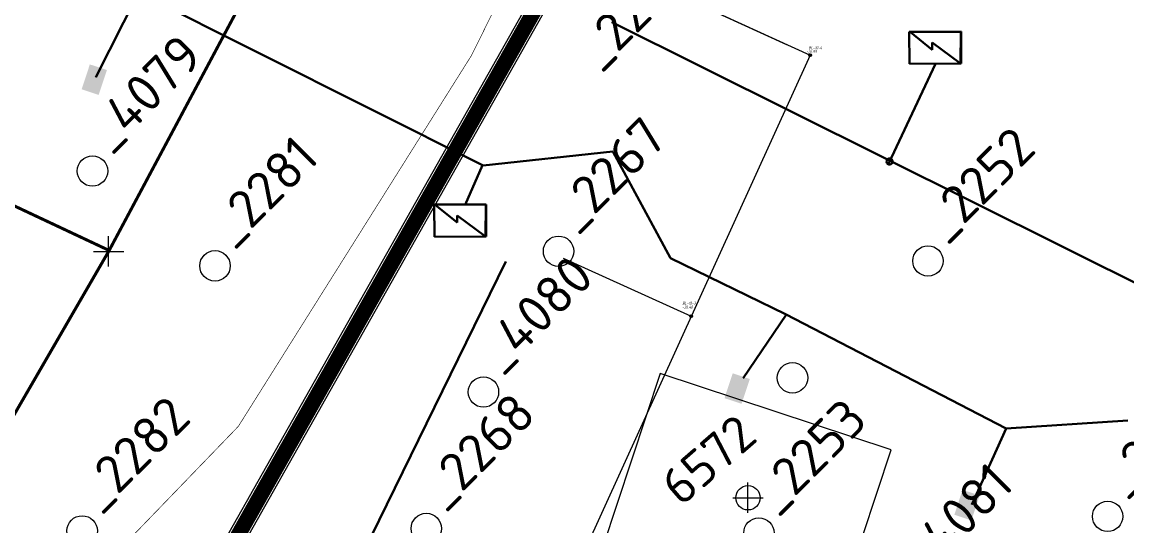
# Model space of a CAD drawing. Header units: millimetres. Extents: x 519 to 9564855, y -810 to 5021775.
# Drawn here: x 9526498.7 to 9526862.1, y 5001175.9 to 5001341.6 of the extents above; entities that cross this region are included whole.
import ezdxf

# ---------------------------------------------------------------- set-up
doc = ezdxf.new("R2010")
doc.units = ezdxf.units.MM
doc.header["$LTSCALE"] = 2
doc.header["$MEASUREMENT"] = 0
doc.header["$PDMODE"] = 2
doc.header["$PDSIZE"] = 5
for name, color, linetype in [('164 скв. на 2011 год (измененные)', 121, 'Continuous'), ('OLD WELLS(dr.bfr2000)', 24, 'Continuous'), ('ROAD_GROUND', 9, 'Continuous'), ('ТХ_выкидные линии', 24, 'Continuous')]:
    doc.layers.add(name, color=color, linetype=linetype)
for name, color, linetype, lineweight in [('WELLS(drilled after 2000y)', 6, 'Continuous', 40), ('Новый водовод', 5, 'g_122_vpr', 30), ('Электро', 1, 'Continuous', 30), ('Электроснаб', 1, 'Continuous', 18), ('Электроснабжене', 1, 'Continuous', 18)]:
    doc.layers.add(name, color=color, linetype=linetype, lineweight=lineweight)
doc.styles.add('92051501$0$STANDARD', font='simplex.shx')
doc.styles.add('Elect', font='isocpeur.ttf')
doc.styles.add('Line_GUGK', font='')
doc.styles.get("Standard").update_dxf_attribs({"font": 'isocpeur.ttf', "width": 0.5})
doc.styles.get('Line_GUGK').set_extended_font_data('Bm431', italic=True)
doc.linetypes.add('g_122_vpr', pattern='A,2,-2,3,-0.6,["Впр",Line_GUGK,S=2,R=0,X=0,Y=-1],-6.4,3,-2,8,-2,8,-2,6', length=45)
doc.linetypes.add('WTR_LINE', pattern='A,0.5,-0.2,["W",92051501$0$STANDARD,S=0.1,R=0,X=-0.1,Y=-0.05],-0.05', length=0.75)

# ---------------------------------------------------------------- blocks, each defined once
blk = doc.blocks.new('16')
at = {"linetype": 'Continuous', "lineweight": 18, "flags": 128}
for points in [[(-0.2651650429449575, -0.2651650429449717), (0.2651650429449575, 0.2651650429449432)], [(0.2651650429449575, -0.2651650429449717), (-0.2651650429449575, 0.2651650429449432)]]:
    blk.add_lwpolyline(points, dxfattribs=at)
at = {"linetype": 'Continuous', "lineweight": 18}
blk.add_circle((0, 0), 0.375, dxfattribs=at)

msp = doc.modelspace()

# ---------------------------------------------------------------- hatches: boundary and pattern name
at = {"layer": 'Электро'}
for points in [[(9526518.330275975, 5001319.490441879), (9526523.942509137, 5001317.633455612), (9526526.649737902, 5001325.815314269), (9526521.037504746, 5001327.672300551)], [(9526729.78264546, 5001217.872978946), (9526735.394878622, 5001216.015992673), (9526738.102107394, 5001224.197851339), (9526732.48987423, 5001226.054837613)], [(9526805.375738278, 5001179.527698414), (9526810.987971433, 5001177.670712149), (9526813.695200201, 5001185.852570808), (9526808.082967041, 5001187.709557083)]]:
    msp.add_hatch(color=256, dxfattribs=at).paths.add_polyline_path(points)
at = {"layer": 'Электроснаб', "linetype": 'ByBlock', "lineweight": 0}
for points in [[(9526518.330275975, 5001319.490441879), (9526523.942509137, 5001317.633455612), (9526526.649737902, 5001325.815314269), (9526521.037504746, 5001327.672300551)], [(9526729.78264546, 5001217.872978946), (9526735.394878622, 5001216.015992673), (9526738.102107394, 5001224.197851339), (9526732.48987423, 5001226.054837613)], [(9526805.375738278, 5001179.527698414), (9526810.987971433, 5001177.670712149), (9526813.695200201, 5001185.852570808), (9526808.082967041, 5001187.709557083)]]:
    msp.add_hatch(color=1, dxfattribs=at).paths.add_polyline_path(points)
at = {"layer": 'Электроснабжене', "linetype": 'ByBlock', "lineweight": 0}
for points in [[(9526518.330275975, 5001319.490441879), (9526523.942509137, 5001317.633455612), (9526526.649737902, 5001325.815314269), (9526521.037504746, 5001327.672300551)], [(9526729.78264546, 5001217.872978946), (9526735.394878622, 5001216.015992673), (9526738.102107394, 5001224.197851339), (9526732.48987423, 5001226.054837613)], [(9526805.375738278, 5001179.527698414), (9526810.987971433, 5001177.670712149), (9526813.695200201, 5001185.852570808), (9526808.082967041, 5001187.709557083)]]:
    msp.add_hatch(color=1, dxfattribs=at).paths.add_polyline_path(points)

# ---------------------------------------------------------------- linework, layer by layer
at = {"layer": '164 скв. на 2011 год (измененные)', "color": 0, "linetype": 'ByBlock', "lineweight": 0}
msp.add_lwpolyline([(9526689.726014247, 5001168.980874679), (9526765.706539901, 5001143.840295319), (9526784.561974429, 5001200.825689567), (9526708.581448767, 5001225.966268934)], close=True, dxfattribs=at)
msp.add_circle((9526737.5, 5001185.1), 4, dxfattribs=at)
msp.add_point((9526737.5, 5001185.1), dxfattribs=at)
at = {"layer": 'OLD WELLS(dr.bfr2000)', "lineweight": 0}
for centre in [(9526521.899998767, 5001292.600001219), (9526675.199998772, 5001266.200001245), (9526796.69999877, 5001263.000001265), (9526562.199998768, 5001261.400001227), (9526752.137078207, 5001224.55560258), (9526650.499998778, 5001219.900001241), (9526855.799998784, 5001179.000001273), (9526518.499998784, 5001174.200001221), (9526631.699998787, 5001175.000001238), (9526741.099998783, 5001173.500001254)]:
    msp.add_circle(centre, 4.999999999999998, dxfattribs=at)
at = {"layer": 'ROAD_GROUND', "lineweight": 0}
for points in [[(9526507.921116812, 5001069.333470643), (9526716.712691763, 5001439.005699676)], [(9526513.145423818, 5001066.382772648), (9526721.93699877, 5001436.055001684)]]:
    msp.add_lwpolyline(points, dxfattribs=at)
at = {"layer": 'ROAD_GROUND', "color": 8, "lineweight": 0, "const_width": 4.999999999999988}
msp.add_lwpolyline([(9526510.533270815, 5001067.858121648), (9526719.324845763, 5001437.530350681)], dxfattribs=at)
at = {"layer": 'WELLS(drilled after 2000y)', "color": 6, "linetype": 'ByBlock', "lineweight": 0, "ltscale": 50, "const_width": 0.2}
msp.add_lwpolyline([(9526218.797006417, 5000610.558237077), (9526253.764130073, 5000692.593959136), (9526257.523677276, 5000730.459358798), (9526262.104140883, 5000754.064671905), (9526372.351246106, 5001009.02707588), (9526385.69747122, 5001029.597937914), (9526403.012238873, 5001039.372876652), (9526488.564963963, 5001124.333211415), (9526569.873169983, 5001208.598160341), (9526646.556009317, 5001330.606978115), (9526705.94063959, 5001450.587781), (9526756.168368516, 5001583.78091483)], dxfattribs=at)
at = {"layer": 'Новый водовод', "color": 5, "linetype": 'WTR_LINE', "lineweight": 0, "ltscale": 40, "const_width": 1}
for points in [[(9526354.869998397, 5000946.830000694), (9526398.70238822, 5001044.001403908), (9526527.389998397, 5001266.460000695), (9526675.379998397, 5001544.160000696), (9526584.449998396, 5001589.400000695), (9526573.389998397, 5001637.820000695), (9526242.027567115, 5001808.663399288), (9525706.029998396, 5002066.240000694)], [(9525525.969998397, 5001737.230000696), (9526527.389998397, 5001266.460000695)]]:
    msp.add_lwpolyline(points, dxfattribs=at)
at = {"layer": 'Новый водовод', "color": 5, "linetype": 'ByBlock', "lineweight": 0, "ltscale": 200}
msp.add_point((9526527.19, 5001266.16), dxfattribs=at)
at = {"layer": 'ТХ_выкидные линии', "color": 101, "lineweight": 0, "ltscale": 25}
msp.add_line((9526721.527557077, 5001347.302640816), (9526750.198870976, 5001334.25634788), dxfattribs=at)
msp.add_line((9526721.527557077, 5001347.302640816), (9526750.198870976, 5001334.25634788), dxfattribs=at)
msp.add_line((9526721.527557077, 5001347.302640816), (9526750.198870976, 5001334.25634788), dxfattribs=at)
msp.add_line((9526721.527557077, 5001347.302640816), (9526750.198870976, 5001334.25634788), dxfattribs=at)
at = {"layer": 'ТХ_выкидные линии', "color": 5, "linetype": 'WTR_LINE', "lineweight": 0, "ltscale": 25}
for p, q in [((9526722.892857736, 5001346.68138877), (9526757.923199648, 5001330.74155065, 1.02268864e-07)), ((9526757.923199648, 5001330.74155065, 1.02268864e-07), (9526628.289657317, 5001045.851122198, 1.02268864e-07)), ((9526676.743007956, 5001263.908321592), (9526718.848458752, 5001244.868562255, 1.02268864e-07))]:
    msp.add_line(p, q, dxfattribs=at)
at = {"layer": 'Электро', "ltscale": 0.5}
for p, q in [((9526527.251464844, 5001356.251655642, 1.02268864e-07), (9526650.402585857, 5001294.400539492, 1.02268864e-07)), ((9526523.055819016, 5001323.484067322), (9526537.043072045, 5001351.333942924, 1.022688639953917e-07)), ((9527048.459823992, 5001164.386301162, 1.02268864e-07), (9526692.694740083, 5001341.552716833, 1.02268864e-07)), ((9526650.402585857, 5001294.400539492, 1.02268864e-07), (9526693.084619638, 5001299.045239259)), ((9526693.084619638, 5001299.045239259), (9526712.019906191, 5001263.979768896, 1.02268864e-07)), ((9526650.191779938, 5001294.506414147, 1.02268864e-07), (9526644.455930922, 5001281.496560138, 1.02268864e-07)), ((9526712.019906191, 5001263.979768896, 1.02268864e-07), (9526749.795567838, 5001245.460977646, 1.02268864e-07)), ((9526750.057451181, 5001245.332594376, 1.02268864e-07), (9526735.929096892, 5001224.420417227, 1.02268864e-07)), ((9526749.795567838, 5001245.460977646, 1.02268864e-07), (9526822.379801478, 5001207.885288611, 1.02268864e-07)), ((9526822.379801478, 5001207.885288611, 1.02268864e-07), (9526862.39802673, 5001210.563792586)), ((9526811.166475719, 5001182.922911329), (9526822.379801478, 5001207.885288611, 1.02268864e-07))]:
    msp.add_line(p, q, dxfattribs=at)
at = {"layer": 'Электро'}
for p, q in [((9526790.554563846, 5001338.402079439, 1.02268864e-07), (9526807.602994844, 5001338.506415436, 1.02268864e-07)), ((9526790.554563837, 5001338.402079449, 1.02268864e-07), (9526807.602994869, 5001338.506415438, 1.02268864e-07)), ((9526790.619265838, 5001327.829728441, 1.02268864e-07), (9526790.554563846, 5001338.402079439, 1.02268864e-07)), ((9526790.619265832, 5001327.829728443, 1.02268864e-07), (9526790.554563837, 5001338.402079449, 1.02268864e-07)), ((9526807.50574183, 5001338.407965435, 1.02268864e-07), (9526790.91014284, 5001338.306400437, 1.02268864e-07)), ((9526807.505741846, 5001338.40796545, 1.02268864e-07), (9526790.910142845, 5001338.306400445, 1.02268864e-07)), ((9526790.91014284, 5001338.306400437, 1.02268864e-07), (9526798.121921847, 5001332.479168442, 1.02268864e-07)), ((9526790.910142845, 5001338.306400445, 1.02268864e-07), (9526798.121921847, 5001332.479168442, 1.02268864e-07)), ((9526807.432050832, 5001327.965504428, 1.02268864e-07), (9526807.50574183, 5001338.407965435, 1.02268864e-07)), ((9526807.432050856, 5001327.96550443, 1.02268864e-07), (9526807.505741846, 5001338.40796545, 1.02268864e-07)), ((9526807.602994844, 5001338.506415436, 1.02268864e-07), (9526807.667696856, 5001327.93406445, 1.02268864e-07)), ((9526807.602994869, 5001338.506415438, 1.02268864e-07), (9526807.667696841, 5001327.93406444, 1.02268864e-07)), ((9526798.121921847, 5001332.479168442, 1.02268864e-07), (9526798.107384846, 5001334.854400431, 1.02268864e-07)), ((9526798.107384846, 5001334.854400431, 1.02268864e-07), (9526807.432050832, 5001327.965504428, 1.02268864e-07)), ((9526798.121921847, 5001332.479168442, 1.02268864e-07), (9526798.107384846, 5001334.854400431, 1.02268864e-07)), ((9526798.107384846, 5001334.854400431, 1.02268864e-07), (9526807.432050856, 5001327.96550443, 1.02268864e-07)), ((9526807.667696856, 5001327.93406445, 1.02268864e-07), (9526790.619265838, 5001327.829728441, 1.02268864e-07)), ((9526807.667696841, 5001327.93406444, 1.02268864e-07), (9526790.619265832, 5001327.829728443, 1.02268864e-07)), ((9526634.30254193, 5001281.532277128, 1.02268864e-07), (9526651.35097293, 5001281.636613148, 1.02268864e-07)), ((9526634.36724392, 5001270.959926132, 1.02268864e-07), (9526634.30254193, 5001281.532277128, 1.02268864e-07)), ((9526651.253719922, 5001281.53816314, 1.02268864e-07), (9526634.658120923, 5001281.43659813, 1.02268864e-07)), ((9526634.658120923, 5001281.43659813, 1.02268864e-07), (9526641.86989994, 5001275.609366132, 1.02268864e-07)), ((9526651.180028927, 5001271.095702126, 1.02268864e-07), (9526651.253719922, 5001281.53816314, 1.02268864e-07)), ((9526651.35097293, 5001281.636613148, 1.02268864e-07), (9526651.415674923, 5001271.064262133, 1.02268864e-07)), ((9526641.86989994, 5001275.609366132, 1.02268864e-07), (9526641.85536291, 5001277.984598137, 1.02268864e-07)), ((9526641.85536291, 5001277.984598137, 1.02268864e-07), (9526651.180028927, 5001271.095702126, 1.02268864e-07)), ((9526651.415674923, 5001271.064262133, 1.02268864e-07), (9526634.36724392, 5001270.959926132, 1.02268864e-07)), ((9526579.899585813, 5001103.779046643, 1.02268864e-07), (9526657.904089814, 5001262.833829654, 1.02268864e-07))]:
    msp.add_line(p, q, dxfattribs=at)
at = {"layer": 'Электро', "ltscale": 0.0025}
msp.add_line((9526783.875351902, 5001295.232555247, 1.02268864e-07), (9526799.142871197, 5001327.881706434, 1.02268864e-07), dxfattribs=at)
at = {"layer": 'Электро', "ltscale": 25}
for start, end in [(342.0000000006951, 162.0000000006951), (162.0000000006951, 342.0000000006951)]:
    msp.add_arc((9526784.091643393, 5001295.696444687, 1.022692829e-07), 0.9999999999999991, start, end, dxfattribs=at)
at = {"layer": 'Электроснаб', "color": 1, "linetype": 'ByBlock', "lineweight": 0, "ltscale": 0.5}
for p, q in [((9526527.251464844, 5001356.251655642, 1.02268864e-07), (9526650.402585857, 5001294.400539492, 1.02268864e-07)), ((9526523.055819016, 5001323.484067322), (9526537.043072045, 5001351.333942924, 1.022688639953917e-07)), ((9527048.459823992, 5001164.386301162, 1.02268864e-07), (9526692.694740083, 5001341.552716833, 1.02268864e-07)), ((9526650.402585857, 5001294.400539492, 1.02268864e-07), (9526693.084619638, 5001299.045239259)), ((9526693.084619638, 5001299.045239259), (9526712.019906191, 5001263.979768896, 1.02268864e-07)), ((9526650.191779938, 5001294.506414147, 1.02268864e-07), (9526644.455930922, 5001281.496560138, 1.02268864e-07)), ((9526712.019906191, 5001263.979768896, 1.02268864e-07), (9526749.795567838, 5001245.460977646, 1.02268864e-07)), ((9526750.057451181, 5001245.332594376, 1.02268864e-07), (9526735.929096892, 5001224.420417227, 1.02268864e-07)), ((9526749.795567838, 5001245.460977646, 1.02268864e-07), (9526822.379801478, 5001207.885288611, 1.02268864e-07)), ((9526822.379801478, 5001207.885288611, 1.02268864e-07), (9526862.39802673, 5001210.563792586)), ((9526811.166475719, 5001182.922911329), (9526822.379801478, 5001207.885288611, 1.02268864e-07))]:
    msp.add_line(p, q, dxfattribs=at)
at = {"layer": 'Электроснаб', "color": 1, "linetype": 'ByBlock', "lineweight": 0}
for p, q in [((9526790.554563846, 5001338.402079439, 1.02268864e-07), (9526807.602994844, 5001338.506415436, 1.02268864e-07)), ((9526790.554563837, 5001338.402079449, 1.02268864e-07), (9526807.602994869, 5001338.506415438, 1.02268864e-07)), ((9526790.619265838, 5001327.829728441, 1.02268864e-07), (9526790.554563846, 5001338.402079439, 1.02268864e-07)), ((9526790.619265832, 5001327.829728443, 1.02268864e-07), (9526790.554563837, 5001338.402079449, 1.02268864e-07)), ((9526807.50574183, 5001338.407965435, 1.02268864e-07), (9526790.91014284, 5001338.306400437, 1.02268864e-07)), ((9526807.505741846, 5001338.40796545, 1.02268864e-07), (9526790.910142845, 5001338.306400445, 1.02268864e-07)), ((9526790.91014284, 5001338.306400437, 1.02268864e-07), (9526798.121921847, 5001332.479168442, 1.02268864e-07)), ((9526790.910142845, 5001338.306400445, 1.02268864e-07), (9526798.121921847, 5001332.479168442, 1.02268864e-07)), ((9526807.432050832, 5001327.965504428, 1.02268864e-07), (9526807.50574183, 5001338.407965435, 1.02268864e-07)), ((9526807.432050856, 5001327.96550443, 1.02268864e-07), (9526807.505741846, 5001338.40796545, 1.02268864e-07)), ((9526807.602994844, 5001338.506415436, 1.02268864e-07), (9526807.667696856, 5001327.93406445, 1.02268864e-07)), ((9526807.602994869, 5001338.506415438, 1.02268864e-07), (9526807.667696841, 5001327.93406444, 1.02268864e-07)), ((9526798.121921847, 5001332.479168442, 1.02268864e-07), (9526798.107384846, 5001334.854400431, 1.02268864e-07)), ((9526798.107384846, 5001334.854400431, 1.02268864e-07), (9526807.432050832, 5001327.965504428, 1.02268864e-07)), ((9526798.121921847, 5001332.479168442, 1.02268864e-07), (9526798.107384846, 5001334.854400431, 1.02268864e-07)), ((9526798.107384846, 5001334.854400431, 1.02268864e-07), (9526807.432050856, 5001327.96550443, 1.02268864e-07)), ((9526807.667696856, 5001327.93406445, 1.02268864e-07), (9526790.619265838, 5001327.829728441, 1.02268864e-07)), ((9526807.667696841, 5001327.93406444, 1.02268864e-07), (9526790.619265832, 5001327.829728443, 1.02268864e-07)), ((9526634.30254193, 5001281.532277128, 1.02268864e-07), (9526651.35097293, 5001281.636613148, 1.02268864e-07)), ((9526634.36724392, 5001270.959926132, 1.02268864e-07), (9526634.30254193, 5001281.532277128, 1.02268864e-07)), ((9526651.253719922, 5001281.53816314, 1.02268864e-07), (9526634.658120923, 5001281.43659813, 1.02268864e-07)), ((9526634.658120923, 5001281.43659813, 1.02268864e-07), (9526641.86989994, 5001275.609366132, 1.02268864e-07)), ((9526651.180028927, 5001271.095702126, 1.02268864e-07), (9526651.253719922, 5001281.53816314, 1.02268864e-07)), ((9526651.35097293, 5001281.636613148, 1.02268864e-07), (9526651.415674923, 5001271.064262133, 1.02268864e-07)), ((9526641.86989994, 5001275.609366132, 1.02268864e-07), (9526641.85536291, 5001277.984598137, 1.02268864e-07)), ((9526641.85536291, 5001277.984598137, 1.02268864e-07), (9526651.180028927, 5001271.095702126, 1.02268864e-07)), ((9526651.415674923, 5001271.064262133, 1.02268864e-07), (9526634.36724392, 5001270.959926132, 1.02268864e-07)), ((9526579.899585813, 5001103.779046643, 1.02268864e-07), (9526657.904089814, 5001262.833829654, 1.02268864e-07))]:
    msp.add_line(p, q, dxfattribs=at)
at = {"layer": 'Электроснаб', "color": 1, "linetype": 'ByBlock', "lineweight": 0, "ltscale": 0.0025}
msp.add_line((9526783.875351902, 5001295.232555247, 1.02268864e-07), (9526799.142871197, 5001327.881706434, 1.02268864e-07), dxfattribs=at)
at = {"layer": 'Электроснаб', "color": 1, "linetype": 'ByBlock', "lineweight": 0, "ltscale": 25}
for start, end in [(342.0000000006951, 162.0000000006951), (162.0000000006951, 342.0000000006951)]:
    msp.add_arc((9526784.091643393, 5001295.696444687, 1.022692829e-07), 0.9999999999999991, start, end, dxfattribs=at)
at = {"layer": 'Электроснабжене', "color": 1, "linetype": 'ByBlock', "lineweight": 0, "ltscale": 0.5}
for p, q in [((9526527.251464844, 5001356.251655642, 1.02268864e-07), (9526650.402585857, 5001294.400539492, 1.02268864e-07)), ((9526523.055819016, 5001323.484067322), (9526537.043072045, 5001351.333942924, 1.022688639953917e-07)), ((9527048.459823992, 5001164.386301162, 1.02268864e-07), (9526692.694740083, 5001341.552716833, 1.02268864e-07)), ((9526650.402585857, 5001294.400539492, 1.02268864e-07), (9526693.084619638, 5001299.045239259)), ((9526693.084619638, 5001299.045239259), (9526712.019906191, 5001263.979768896, 1.02268864e-07)), ((9526650.191779938, 5001294.506414147, 1.02268864e-07), (9526644.455930922, 5001281.496560138, 1.02268864e-07)), ((9526712.019906191, 5001263.979768896, 1.02268864e-07), (9526749.795567838, 5001245.460977646, 1.02268864e-07)), ((9526750.057451181, 5001245.332594376, 1.02268864e-07), (9526735.929096892, 5001224.420417227, 1.02268864e-07)), ((9526749.795567838, 5001245.460977646, 1.02268864e-07), (9526822.379801478, 5001207.885288611, 1.02268864e-07)), ((9526822.379801478, 5001207.885288611, 1.02268864e-07), (9526862.39802673, 5001210.563792586)), ((9526811.166475719, 5001182.922911329), (9526822.379801478, 5001207.885288611, 1.02268864e-07))]:
    msp.add_line(p, q, dxfattribs=at)
at = {"layer": 'Электроснабжене', "color": 1, "linetype": 'ByBlock', "lineweight": 0}
for p, q in [((9526790.554563846, 5001338.402079439, 1.02268864e-07), (9526807.602994844, 5001338.506415436, 1.02268864e-07)), ((9526790.554563837, 5001338.402079449, 1.02268864e-07), (9526807.602994869, 5001338.506415438, 1.02268864e-07)), ((9526790.619265838, 5001327.829728441, 1.02268864e-07), (9526790.554563846, 5001338.402079439, 1.02268864e-07)), ((9526790.619265832, 5001327.829728443, 1.02268864e-07), (9526790.554563837, 5001338.402079449, 1.02268864e-07)), ((9526807.50574183, 5001338.407965435, 1.02268864e-07), (9526790.91014284, 5001338.306400437, 1.02268864e-07)), ((9526807.505741846, 5001338.40796545, 1.02268864e-07), (9526790.910142845, 5001338.306400445, 1.02268864e-07)), ((9526790.91014284, 5001338.306400437, 1.02268864e-07), (9526798.121921847, 5001332.479168442, 1.02268864e-07)), ((9526790.910142845, 5001338.306400445, 1.02268864e-07), (9526798.121921847, 5001332.479168442, 1.02268864e-07)), ((9526807.432050832, 5001327.965504428, 1.02268864e-07), (9526807.50574183, 5001338.407965435, 1.02268864e-07)), ((9526807.432050856, 5001327.96550443, 1.02268864e-07), (9526807.505741846, 5001338.40796545, 1.02268864e-07)), ((9526807.602994844, 5001338.506415436, 1.02268864e-07), (9526807.667696856, 5001327.93406445, 1.02268864e-07)), ((9526807.602994869, 5001338.506415438, 1.02268864e-07), (9526807.667696841, 5001327.93406444, 1.02268864e-07)), ((9526798.121921847, 5001332.479168442, 1.02268864e-07), (9526798.107384846, 5001334.854400431, 1.02268864e-07)), ((9526798.107384846, 5001334.854400431, 1.02268864e-07), (9526807.432050832, 5001327.965504428, 1.02268864e-07)), ((9526798.121921847, 5001332.479168442, 1.02268864e-07), (9526798.107384846, 5001334.854400431, 1.02268864e-07)), ((9526798.107384846, 5001334.854400431, 1.02268864e-07), (9526807.432050856, 5001327.96550443, 1.02268864e-07)), ((9526807.667696856, 5001327.93406445, 1.02268864e-07), (9526790.619265838, 5001327.829728441, 1.02268864e-07)), ((9526807.667696841, 5001327.93406444, 1.02268864e-07), (9526790.619265832, 5001327.829728443, 1.02268864e-07)), ((9526634.30254193, 5001281.532277128, 1.02268864e-07), (9526651.35097293, 5001281.636613148, 1.02268864e-07)), ((9526634.36724392, 5001270.959926132, 1.02268864e-07), (9526634.30254193, 5001281.532277128, 1.02268864e-07)), ((9526651.253719922, 5001281.53816314, 1.02268864e-07), (9526634.658120923, 5001281.43659813, 1.02268864e-07)), ((9526634.658120923, 5001281.43659813, 1.02268864e-07), (9526641.86989994, 5001275.609366132, 1.02268864e-07)), ((9526651.180028927, 5001271.095702126, 1.02268864e-07), (9526651.253719922, 5001281.53816314, 1.02268864e-07)), ((9526651.35097293, 5001281.636613148, 1.02268864e-07), (9526651.415674923, 5001271.064262133, 1.02268864e-07)), ((9526641.86989994, 5001275.609366132, 1.02268864e-07), (9526641.85536291, 5001277.984598137, 1.02268864e-07)), ((9526641.85536291, 5001277.984598137, 1.02268864e-07), (9526651.180028927, 5001271.095702126, 1.02268864e-07)), ((9526651.415674923, 5001271.064262133, 1.02268864e-07), (9526634.36724392, 5001270.959926132, 1.02268864e-07)), ((9526579.899585813, 5001103.779046643, 1.02268864e-07), (9526657.904089814, 5001262.833829654, 1.02268864e-07))]:
    msp.add_line(p, q, dxfattribs=at)
at = {"layer": 'Электроснабжене', "color": 1, "linetype": 'ByBlock', "lineweight": 0, "ltscale": 0.0025}
msp.add_line((9526783.875351902, 5001295.232555247, 1.02268864e-07), (9526799.142871197, 5001327.881706434, 1.02268864e-07), dxfattribs=at)
at = {"layer": 'Электроснабжене', "color": 1, "linetype": 'ByBlock', "lineweight": 0, "ltscale": 25}
for start, end in [(342.0000000006951, 162.0000000006951), (162.0000000006951, 342.0000000006951)]:
    msp.add_arc((9526784.091643393, 5001295.696444687, 1.022692829e-07), 0.9999999999999991, start, end, dxfattribs=at)

# ---------------------------------------------------------------- block references
at = {"layer": 'ТХ_выкидные линии', "color": 1, "lineweight": 0, "xscale": 1.199999999916105, "yscale": 1.199999999916105, "zscale": 1.199999999916105, "rotation": 23.06662662124732}
for p in [(9526757.921260368, 5001330.73550222), (9526718.849154813, 5001244.892209368)]:
    msp.add_blockref('16', p, dxfattribs=at)

# ---------------------------------------------------------------- texts
at = {"layer": '164 скв. на 2011 год (измененные)', "color": 0, "linetype": 'ByBlock', "lineweight": 0, "style": 'Elect'}
msp.add_text('6572', height=12, rotation=41, dxfattribs=at).set_placement((9526715.55816285, 5001181.927439785))
at = {"layer": 'OLD WELLS(dr.bfr2000)', "lineweight": 0, "style": 'Elect'}
for s, rotation, p in [(' _2266', 44.99999992453636, (9526682.944002664, 5001319.640377703)), (' _4079', 44.99999992453636, (9526521.899998767, 5001292.600001219)), (' _2267', 44.99999992453636, (9526675.199998772, 5001266.200001245)), (' _2281', 44.99999992453636, (9526562.199998768, 5001261.400001227)), (' _2252', 44.99999992453636, (9526796.69999877, 5001263.000001265)), (' _4080', 44.99999992453636, (9526650.499998778, 5001219.900001241)), (' _2237', 44.99999992453636, (9526855.799998784, 5001179.000001273)), (' _2282', 44.99999992453636, (9526518.499998784, 5001174.200001221)), (' _2282', 44.99999993361551, (9526518.499998784, 5001174.200001221)), (' _2268', 44.99999992453636, (9526631.699998787, 5001175.000001238)), (' _2253', 44.99999992453636, (9526741.099998783, 5001173.500001254)), (' _4081', 44.99999992453636, (9526790.099998787, 5001153.300001264))]:
    msp.add_text(s, height=12.5, rotation=rotation, dxfattribs=at).set_placement(p)
at = {"layer": 'ТХ_выкидные линии', "lineweight": 0, "oblique": 15, "width": 0.75}
for s, p in [('BL-10-4', (9526757.425820552, 5001332.661906103)), ('-26.99', (9526756.641744563, 5001331.363202817)), ('BL-10-3', (9526715.911474964, 5001248.613073966)), ('-26.40', (9526715.874237612, 5001247.335338764))]:
    msp.add_text(s, height=1, dxfattribs=at).set_placement(p)

doc.saveas('drawing.dxf')
